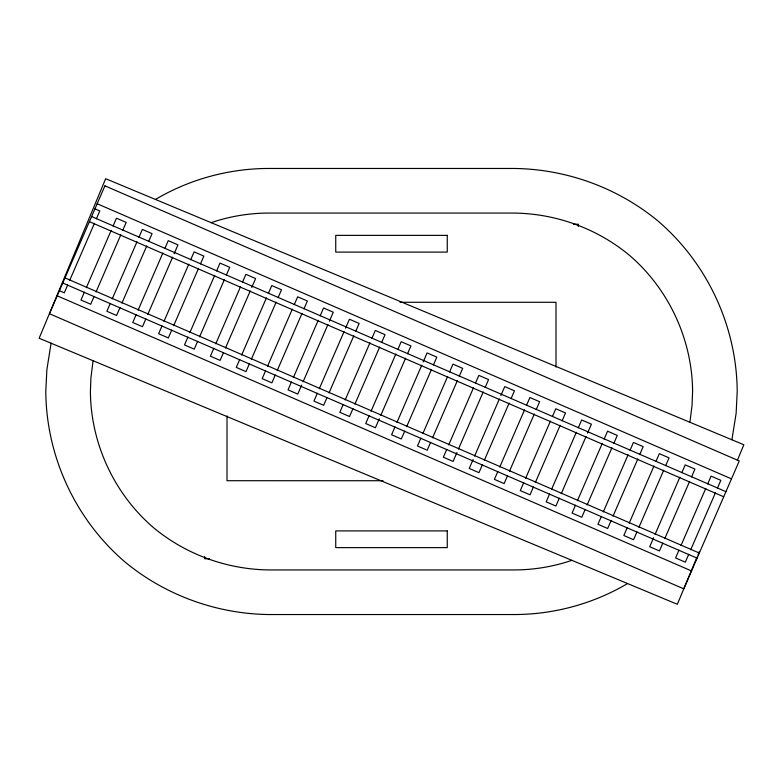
<?xml version="1.0" encoding="UTF-8"?>
<svg xmlns="http://www.w3.org/2000/svg" width="783" height="783" viewBox="0 0 783 783"><rect width="100%" height="100%" fill="white"/><g stroke="black" fill="none" stroke-linecap="round" stroke-linejoin="round"><path stroke-width="1.17" d="M93.089 360.738L90.945 377.641L90.397 391.5C90.74 443.511 114.298 494.2 153.869 527.967C186.109 554.57 227.05 569.398 268.823 569.936L514.167 569.936C533.761 569.916 553.336 566.657 571.884 560.334M689.901 422.262L692.055 405.359L692.603 391.5C692.26 339.479 668.702 288.8 629.131 255.033C596.891 228.421 555.95 213.602 514.167 213.064L268.823 213.064C249.229 213.084 229.654 216.343 211.116 222.666M51.091 343.228L46.872 369.664L45.786 391.5C46.285 456.685 75.579 519.716 125.123 562.086C165.428 595.344 216.607 613.872 268.823 614.538L514.177 614.538C553.855 614.538 593.406 603.752 627.565 583.55M731.919 439.772L736.128 413.336L737.214 391.5C736.715 326.315 707.421 263.284 657.877 220.914C617.572 187.656 566.393 169.128 514.177 168.462L268.823 168.462C229.145 168.462 189.584 179.248 155.435 199.45M697.007 557.105L677.344 604.3L39.15 338.246L105.666 178.7L743.85 444.754L737.292 460.482M697.947 554.863L699.356 551.486M67.7 284.963L64.294 292.803L59.439 290.699M69.648 280.471L94.449 223.292M96.397 218.809L99.803 210.96L94.939 208.855M84.378 292.196L80.972 300.036L90.691 304.254L94.097 296.405M86.326 287.704L111.127 230.525M113.075 226.042L116.471 218.193L126.2 222.411L122.794 230.261M96.045 291.922L120.846 234.743M110.266 303.422L106.86 311.272L116.579 315.48L119.985 307.631M112.204 298.94L137.015 241.751M138.953 237.269L142.359 229.419L152.078 233.637L148.672 241.487M121.923 303.148L146.734 245.97M136.144 314.649L132.748 322.498L142.467 326.707L145.863 318.867M138.092 310.166L162.893 252.978M164.841 248.495L168.247 240.645L177.966 244.864L174.071 253.829M147.811 314.375L172.612 257.196M162.032 325.875L158.626 333.724L168.345 337.943L171.751 330.093M163.98 321.392L188.781 264.204M190.729 259.721L194.125 251.872L203.844 256.09L200.448 263.94M173.699 325.601L198.5 268.422M187.92 337.101L184.514 344.951L194.233 349.169L197.639 341.319M189.858 332.618L214.659 275.44M216.607 270.947L220.013 263.098L229.732 267.316L226.326 275.166M199.577 336.837L224.388 279.648M213.798 348.327L210.392 356.177L220.111 360.395L223.517 352.546M215.746 343.845L240.547 286.666M242.495 282.174L245.901 274.334L255.62 278.542L251.725 287.518M225.465 348.063L250.266 290.875M239.686 359.554L236.28 367.403L245.999 371.622L249.405 363.772M241.634 355.071L266.435 297.892M268.373 293.41L271.779 285.56L281.498 289.769L278.102 297.618M251.353 359.289L276.154 302.101M265.574 370.78L262.168 378.629L271.887 382.848L275.293 374.998M267.512 366.297L292.313 309.119M294.261 304.636L297.667 296.786L307.386 300.995L303.98 308.845M277.231 370.516L302.032 313.337M291.452 382.006L288.046 389.856L297.765 394.074L301.661 385.109M293.4 377.523L318.201 320.345M320.149 315.862L323.555 308.013L333.274 312.231L329.379 321.196M303.119 381.742L327.92 324.563M317.34 393.242L313.934 401.082L323.653 405.3L327.059 397.451M319.288 388.75L344.089 331.571M345.548 328.204L349.433 319.239L359.152 323.457L355.746 331.307M329.007 392.968L353.808 335.79M343.218 404.468L339.822 412.318L349.541 416.527L352.947 408.677M345.166 399.976L369.968 342.797M371.915 338.315L375.321 330.465L385.04 334.684L381.634 342.533M354.885 404.194L379.686 347.016M369.106 415.695L365.7 423.544L375.419 427.753L379.315 418.788M371.054 411.212L395.855 354.024M397.803 349.541L401.209 341.691L410.928 345.91L407.522 353.759M380.773 415.421L405.574 358.242M394.994 426.921L391.588 434.771L401.307 438.989L404.713 431.139M396.942 422.438L421.743 365.25M423.202 361.893L427.087 352.918L436.806 357.136L433.4 364.986M406.661 426.647L431.462 369.468M420.872 438.147L417.476 445.997L427.195 450.215L430.591 442.366M422.82 433.665L447.622 376.486M449.569 371.994L452.975 364.144L462.694 368.362L459.288 376.212M432.539 437.883L457.341 380.695M446.76 449.373L443.354 457.223L453.073 461.441L456.969 452.466M448.708 444.891L473.509 387.712M475.457 383.22L478.853 375.38L488.582 379.589L485.176 387.438M458.427 449.109L483.228 391.921M473.128 459.484L469.242 468.449L478.961 472.668L482.367 464.818M474.586 456.117L499.397 398.939M500.856 395.572L504.741 386.606L514.46 390.815L511.054 398.664M484.305 460.335L509.116 403.147M497.812 471.523L494.406 479.372L504.125 483.581L507.531 475.731M499.76 467.03L524.561 409.852M526.509 405.369L529.915 397.519L539.634 401.738L536.228 409.587M509.479 471.249L534.28 414.07M523.7 482.749L520.294 490.598L530.013 494.807L533.419 486.957M525.647 478.266L550.449 421.078M552.387 416.595L555.793 408.746L565.512 412.964L562.106 420.814M535.366 482.475L560.168 425.296M549.578 493.975L546.182 501.825L555.901 506.033L559.297 498.194M551.526 489.492L576.327 432.304M578.275 427.821L581.681 419.972L591.4 424.19L587.504 433.156M561.245 493.701L586.046 436.522M575.466 505.201L572.06 513.051L581.779 517.269L585.185 509.42M577.414 500.719L602.215 443.53M604.163 439.048L607.559 431.198L617.288 435.417L613.882 443.266M587.133 504.927L611.934 447.749M601.354 516.428L597.948 524.277L607.667 528.496L611.073 520.646M603.292 511.945L628.103 454.766M630.041 450.274L633.447 442.424L643.166 446.643L639.76 454.492M613.02 516.163L637.822 458.975M627.232 527.654L623.836 535.503L633.555 539.722L636.951 531.872M629.18 523.171L653.981 465.993M655.929 461.5L659.335 453.66L669.054 457.869L665.648 465.719M638.899 527.39L663.7 470.201M653.609 537.764L649.714 546.73L659.433 550.948L662.839 543.099M655.068 534.398L679.869 477.219M681.817 472.736L685.213 464.887L694.932 469.095L691.536 476.945M664.787 538.616L689.588 481.437M679.008 550.106L675.602 557.956L685.321 562.174L688.727 554.325M680.946 545.624L705.747 488.445M707.695 483.963L711.101 476.113L720.82 480.331L717.414 488.171M690.665 549.842L715.476 492.664M573.518 224.222L578.294 224.222L578.294 226.453M399.976 302.287L555.999 302.287L555.999 367.061M383.024 480.723L227.001 480.713L227.011 415.939M209.482 558.778L204.706 558.778L204.706 556.547M97.161 203.737L731.479 478.873M91.611 216.529L725.929 491.665M89.389 221.638L723.717 496.774M64.989 277.906L699.307 553.043M62.767 283.025L697.085 558.162M57.218 295.817L691.546 570.954M104.922 185.835L49.456 313.719L683.774 588.855L739.25 460.972L104.922 185.835M447.259 235.37L335.741 235.37L335.741 252.097L447.259 252.097L447.259 235.37M447.259 530.903L335.741 530.903L335.741 547.63L447.259 547.63L447.259 530.903"/></g></svg>
